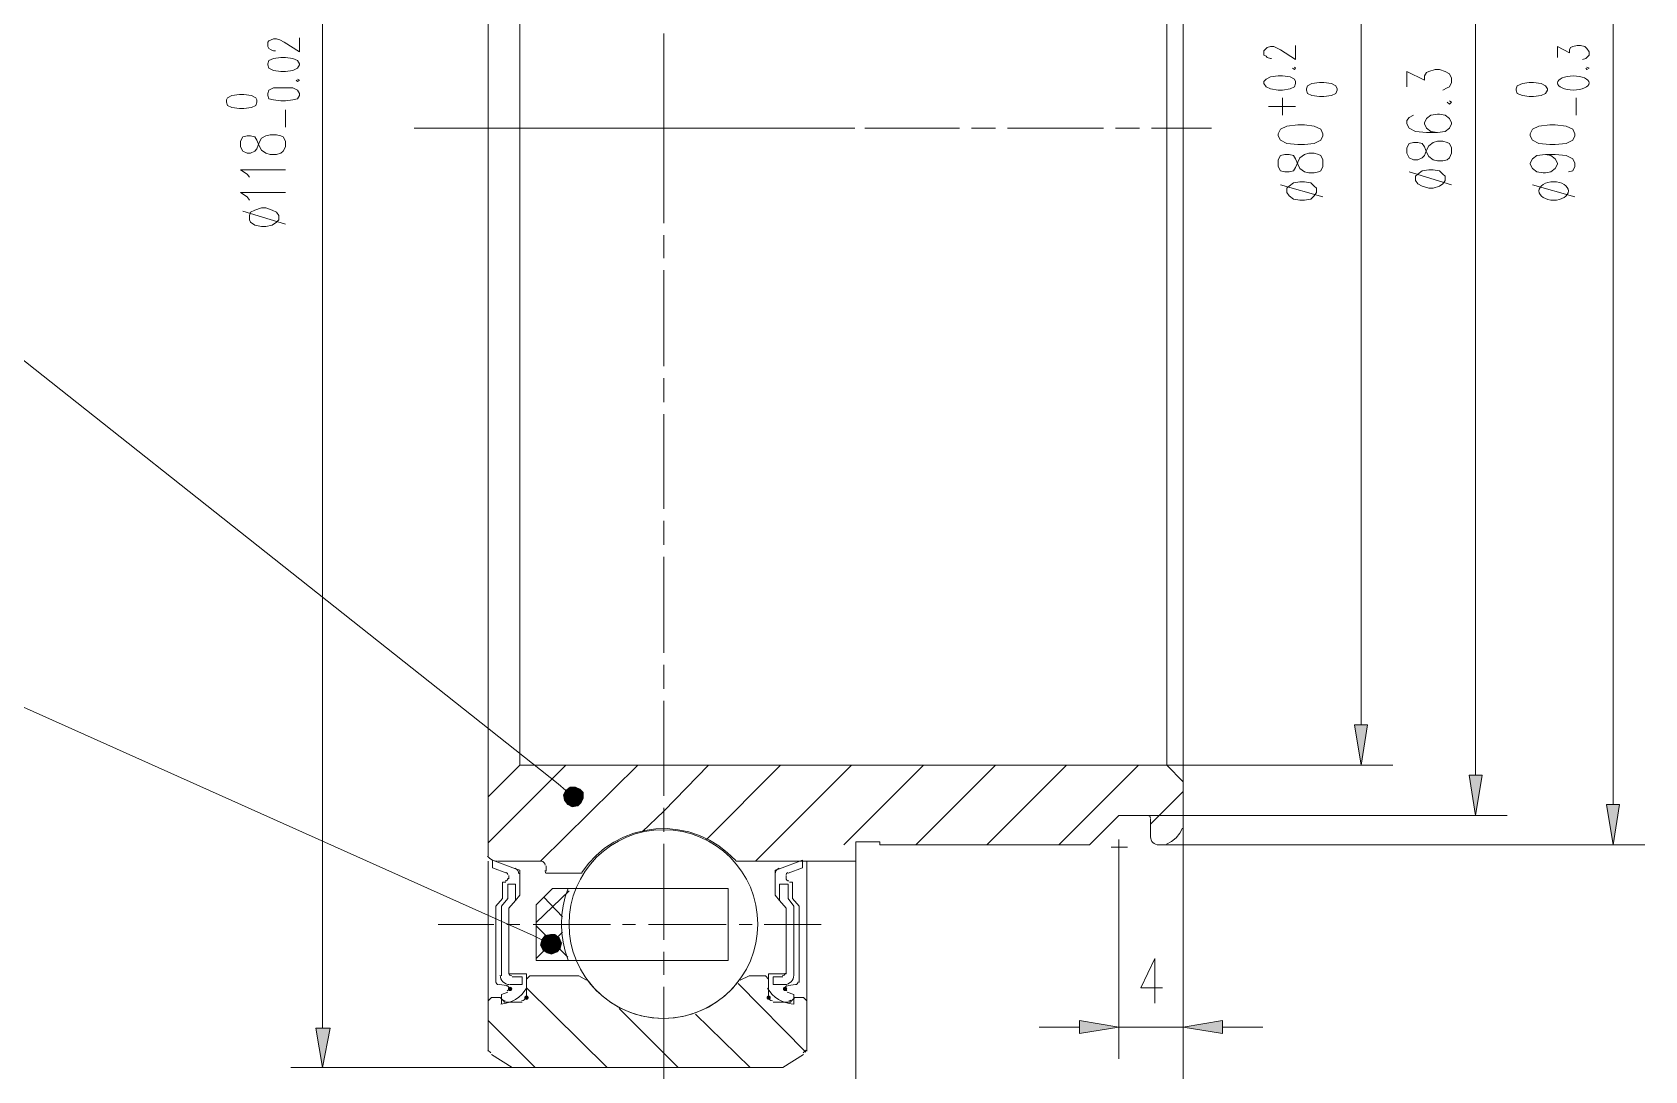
# Model space of a CAD drawing. Header units: millimetres. Extents: x 0 to 275, y 0 to 194.
# Drawn here: x 63.9 to 157.8, y 50.3 to 110.8 of the extents above; entities that cross this region are included whole.
import ezdxf

# ---------------------------------------------------------------- set-up
doc = ezdxf.new("R2010")
doc.units = ezdxf.units.MM

msp = doc.modelspace()

# ---------------------------------------------------------------- hatches: boundary and pattern name
h = msp.add_hatch(color=0)
h.dxf.hatch_style = 2
h.paths.add_polyline_path([(140.9065, 70.463833), (141.6685, 70.463833), (141.2875, 68.114333)])
h = msp.add_hatch(color=0)
h.paths.add_polyline_path([(94.996, 66.653833), (94.869, 66.399833), (95.4405, 66.272833)])
h.paths.add_polyline_path([(94.869, 66.399833), (95.4405, 66.272833), (94.9325, 66.082333)])
h.paths.add_polyline_path([(95.4405, 66.272833), (94.9325, 66.082333), (95.123, 65.828333)])
h = msp.add_hatch(color=0)
h.paths.add_polyline_path([(95.8215, 66.717333), (95.5675, 66.844333), (95.4405, 66.272833)])
h.paths.add_polyline_path([(95.5675, 66.844333), (95.4405, 66.272833), (95.25, 66.844333)])
h.paths.add_polyline_path([(95.4405, 66.272833), (95.25, 66.844333), (94.996, 66.653833)])
h = msp.add_hatch(color=0)
h.paths.add_polyline_path([(95.885, 65.955333), (96.012, 66.209333), (95.4405, 66.272833)])
h.paths.add_polyline_path([(96.012, 66.209333), (95.4405, 66.272833), (96.012, 66.526833)])
h.paths.add_polyline_path([(95.4405, 66.272833), (96.012, 66.526833), (95.8215, 66.717333)])
h = msp.add_hatch(color=0)
h.dxf.hatch_style = 2
h.paths.add_polyline_path([(147.574, 67.542833), (148.336, 67.542833), (147.955, 65.193333)])
h = msp.add_hatch(color=0)
h.paths.add_polyline_path([(95.123, 65.828333), (95.377, 65.701333), (95.4405, 66.272833)])
h.paths.add_polyline_path([(95.377, 65.701333), (95.4405, 66.272833), (95.6945, 65.764833)])
h.paths.add_polyline_path([(95.4405, 66.272833), (95.6945, 65.764833), (95.885, 65.955333)])
h = msp.add_hatch(color=0)
h.dxf.hatch_style = 2
h.paths.add_polyline_path([(155.575, 65.828333), (156.337, 65.828333), (155.956, 63.478833)])
h = msp.add_hatch(color=0)
h.paths.add_polyline_path([(94.361, 58.271833), (94.107, 58.271833), (94.107, 57.700333)])
h.paths.add_polyline_path([(94.107, 58.271833), (94.107, 57.700333), (93.7895, 58.208333)])
h.paths.add_polyline_path([(94.107, 57.700333), (93.7895, 58.208333), (93.599, 57.954333)])
h = msp.add_hatch(color=0)
h.paths.add_polyline_path([(94.6785, 57.446333), (94.742, 57.763833), (94.107, 57.700333)])
h.paths.add_polyline_path([(94.742, 57.763833), (94.107, 57.700333), (94.615, 58.081333)])
h.paths.add_polyline_path([(94.107, 57.700333), (94.615, 58.081333), (94.361, 58.271833)])
h = msp.add_hatch(color=0)
h.paths.add_polyline_path([(93.599, 57.954333), (93.5355, 57.636833), (94.107, 57.700333)])
h.paths.add_polyline_path([(93.5355, 57.636833), (94.107, 57.700333), (93.6625, 57.382833)])
h.paths.add_polyline_path([(94.107, 57.700333), (93.6625, 57.382833), (93.9165, 57.192333)])
h = msp.add_hatch(color=0)
h.paths.add_polyline_path([(93.9165, 57.192333), (94.1705, 57.128833), (94.107, 57.700333)])
h.paths.add_polyline_path([(94.1705, 57.128833), (94.107, 57.700333), (94.488, 57.255833)])
h.paths.add_polyline_path([(94.107, 57.700333), (94.488, 57.255833), (94.6785, 57.446333)])
h = msp.add_hatch(color=0)
edge = h.paths.add_edge_path()
edge.add_arc((91.7575, 55.096833), 0.127, 0, 360)
h = msp.add_hatch(color=0)
edge = h.paths.add_edge_path()
edge.add_arc((92.71, 54.588833), 0.127, 0, 360)
h = msp.add_hatch(color=0)
edge = h.paths.add_edge_path()
edge.add_arc((106.807, 54.588833), 0.127, 0, 360)
h = msp.add_hatch(color=0)
edge = h.paths.add_edge_path()
edge.add_arc((107.7595, 55.096833), 0.127, 0, 360)
h = msp.add_hatch(color=0)
h.dxf.hatch_style = 2
h.paths.add_polyline_path([(80.4545, 52.810833), (81.28, 52.810833), (80.8355, 50.524833)])
h = msp.add_hatch(color=0)
h.dxf.hatch_style = 2
h.paths.add_polyline_path([(124.9045, 53.255333), (124.9045, 52.493333), (127.1905, 52.874333)])
h = msp.add_hatch(color=0)
h.dxf.hatch_style = 2
h.paths.add_polyline_path([(133.223, 53.255333), (133.223, 52.493333), (130.937, 52.874333)])

# ---------------------------------------------------------------- linework, layer by layer
at = {"color": 0, "lineweight": 0}
for points in [[(80.8355, 157.585833), (80.8355, 52.810833)], [(130.937, 145.647833), (130.937, 64.431333)], [(155.956, 65.828333), (155.956, 144.631833)], [(90.4875, 105.198333), (90.4875, 143.679333)], [(147.955, 142.917333), (147.955, 67.542833)], [(92.329, 105.198333), (92.329, 142.282333)], [(129.9845, 68.114333), (129.9845, 142.282333)], [(141.2875, 139.996333), (141.2875, 70.463833)], [(78.105, 109.706833), (77.978, 109.706833), (77.851, 109.770333), (77.724, 109.833833), (77.6605, 109.960833), (77.6605, 110.214833), (77.724, 110.278333), (77.851, 110.341833), (77.978, 110.405333), (78.1685, 110.405333), (78.359, 110.341833), (78.613, 110.214833), (79.502, 109.643333), (79.502, 110.468833)], [(100.711, 105.198333), (100.711, 110.722833)], [(136.0805, 109.262333), (136.017, 109.262333), (135.8265, 109.325833), (135.763, 109.389333), (135.636, 109.452833), (135.636, 109.706833), (135.763, 109.833833), (135.8265, 109.897333), (136.017, 109.960833), (136.2075, 109.960833), (136.3345, 109.897333), (136.5885, 109.770333), (137.4775, 109.198833), (137.4775, 110.024333)], [(152.7175, 109.325833), (152.7175, 109.960833), (153.416, 109.579833), (153.416, 109.770333), (153.4795, 109.897333), (153.6065, 109.960833), (153.8605, 110.024333), (154.051, 110.024333), (154.305, 109.960833), (154.432, 109.833833), (154.559, 109.643333), (154.559, 109.452833), (154.432, 109.325833), (154.3685, 109.262333), (154.178, 109.198833)], [(79.3115, 107.992333), (79.375, 107.928833), (79.502, 107.992333), (79.375, 108.055833)], [(137.287, 108.690833), (137.414, 108.627333), (137.4775, 108.690833), (137.414, 108.754333)], [(143.9545, 107.611333), (143.9545, 108.500333), (144.9705, 107.992333), (144.9705, 108.246333), (145.0975, 108.436833), (145.2245, 108.500333), (145.6055, 108.627333), (145.8595, 108.627333), (146.177, 108.500333), (146.431, 108.373333), (146.558, 108.119333), (146.558, 107.865333), (146.431, 107.611333), (146.304, 107.547833), (146.05, 107.420833)], [(154.3685, 108.690833), (154.432, 108.627333), (154.559, 108.690833), (154.432, 108.754333)], [(78.6765, 105.261833), (78.6765, 106.277833)], [(135.89, 106.468333), (137.4775, 106.468333)], [(136.7155, 105.960333), (136.7155, 106.976333)], [(146.304, 106.722333), (146.431, 106.595333), (146.558, 106.722333), (146.431, 106.785833)], [(153.797, 105.960333), (153.797, 106.976333)], [(86.1695, 105.198333), (111.8235, 105.198333)], [(92.9005, 105.198333), (89.3445, 105.198333)], [(90.4875, 105.198333), (90.4875, 66.717333)], [(92.329, 105.198333), (92.329, 68.114333)], [(94.996, 105.198333), (93.599, 105.198333)], [(101.219, 105.198333), (95.6945, 105.198333)], [(100.711, 105.198333), (100.711, 99.673833)], [(103.3145, 105.198333), (101.9175, 105.198333)], [(109.601, 105.198333), (104.013, 105.198333)], [(111.6965, 105.198333), (110.2995, 105.198333)], [(117.9195, 105.198333), (112.395, 105.198333)], [(120.015, 105.198333), (118.618, 105.198333)], [(126.3015, 105.198333), (120.7135, 105.198333)], [(128.397, 105.198333), (127, 105.198333)], [(132.588, 105.198333), (129.0955, 105.198333)], [(144.3355, 105.960333), (144.0815, 105.833333), (143.9545, 105.642833), (143.9545, 105.452333), (144.0815, 105.198333), (144.4625, 105.007833), (145.0975, 104.944333), (145.7325, 104.944333), (146.177, 105.007833), (146.431, 105.198333), (146.558, 105.452333), (146.558, 105.515833), (146.431, 105.769833), (146.177, 105.960333), (145.8595, 106.023833), (145.7325, 106.023833), (145.3515, 105.960333), (145.0975, 105.769833), (144.9705, 105.515833), (144.9705, 105.452333), (145.0975, 105.198333), (145.3515, 105.007833), (145.7325, 104.944333)], [(94.996, 66.653833), (94.5515, 67.034833), (47.5615, 104.245833), (36.957, 104.245833)], [(152.019, 103.674333), (152.3365, 103.610833), (152.5905, 103.420333), (152.7175, 103.166333), (152.7175, 103.102833), (152.5905, 102.848833), (152.3365, 102.658333), (152.019, 102.594833), (151.892, 102.594833), (151.511, 102.658333), (151.257, 102.848833), (151.13, 103.102833), (151.13, 103.166333), (151.257, 103.420333), (151.511, 103.610833), (152.019, 103.674333), (152.5905, 103.674333), (153.2255, 103.610833), (153.6065, 103.420333), (153.7335, 103.166333), (153.7335, 102.975833), (153.6065, 102.721833), (153.3525, 102.658333)], [(76.581, 102.340833), (76.454, 102.531333), (76.073, 102.785333), (78.6765, 102.785333)], [(144.0815, 102.658333), (146.558, 101.896333)], [(76.581, 101.007333), (76.454, 101.197833), (76.073, 101.451833), (78.6765, 101.451833)], [(136.5885, 101.896333), (139.065, 101.197833)], [(151.257, 101.896333), (153.7335, 101.197833)], [(76.2, 100.372333), (78.6765, 99.610333)], [(100.711, 98.975333), (100.711, 97.641833)], [(100.711, 96.943333), (100.711, 91.355333)], [(100.711, 90.656833), (100.711, 89.259833)], [(100.711, 88.561333), (100.711, 83.036833)], [(100.711, 82.338333), (100.711, 80.941333)], [(100.711, 80.242833), (100.711, 74.654833)], [(93.599, 57.954333), (93.091, 58.208333), (47.5615, 78.591833), (36.957, 78.591833)], [(100.711, 73.956333), (100.711, 72.559333)], [(100.711, 71.860833), (100.711, 66.336333)], [(90.4875, 63.605833), (94.996, 68.114333)], [(92.329, 68.114333), (90.4875, 66.272833)], [(129.9845, 68.114333), (92.329, 68.114333)], [(93.5355, 62.526333), (99.187, 68.114333)], [(99.441, 64.240833), (100.711, 65.447333), (103.3145, 68.114333)], [(103.1875, 63.796333), (107.5055, 68.114333)], [(106.045, 62.526333), (111.633, 68.114333)], [(111.1885, 63.478833), (115.824, 68.114333)], [(115.3795, 63.478833), (120.015, 68.114333)], [(119.507, 63.478833), (124.1425, 68.114333)], [(123.698, 63.478833), (128.3335, 68.114333)], [(129.9845, 68.114333), (130.937, 67.161833)], [(129.9845, 68.114333), (143.129, 68.114333)], [(90.4875, 62.843833), (90.4875, 66.717333)], [(129.032, 64.685333), (130.937, 66.590333)], [(100.711, 65.637833), (100.711, 64.240833)], [(127.1905, 65.193333), (125.476, 63.478833)], [(128.905, 65.193333), (127.1905, 65.193333)], [(129.032, 65.034599), (129.019517, 65.096386), (128.985495, 65.146842), (128.935038, 65.18086), (128.87325, 65.193333)], [(128.905, 65.193333), (149.7965, 65.193333)], [(129.032, 65.002833), (129.032, 63.923333)], [(104.886962, 62.568354), (104.420051, 63.026659), (103.908831, 63.424594), (103.359157, 63.759835), (102.776883, 64.030057), (102.167865, 64.232934), (101.537957, 64.366142), (100.893013, 64.427355), (100.23889, 64.414249), (99.590595, 64.326134), (98.962853, 64.166011), (98.361088, 63.937081), (97.790727, 63.642546), (97.257194, 63.285606), (96.765914, 62.869464), (96.322314, 62.39732), (95.931819, 61.872377)], [(129.032, 63.955083), (129.041676, 63.859103), (129.069426, 63.769707), (129.113337, 63.688809), (129.171491, 63.618325), (129.241975, 63.56017), (129.322873, 63.51626), (129.41227, 63.488509), (129.50825, 63.478833)], [(129.961509, 63.517745), (130.256881, 63.684807), (130.51534, 63.900497), (130.731028, 64.158955), (130.898088, 64.454324)], [(130.937, 64.431333), (130.937, 51.032833)], [(130.937, 64.431333), (130.937, 44.301833)], [(100.711, 63.542333), (100.711, 57.954333)], [(111.887, 63.669333), (111.887, 62.526333)], [(113.284, 63.478833), (113.284, 63.669333), (111.887, 63.669333)], [(111.887, 62.970833), (111.887, 44.301833)], [(125.476, 63.478833), (113.284, 63.478833)], [(126.746, 63.351833), (127.6985, 63.351833)], [(127.1905, 63.796333), (127.1905, 62.907333)], [(127.1905, 63.351833), (127.1905, 51.032833)], [(129.9845, 63.478833), (129.54, 63.478833)], [(129.9845, 63.478833), (157.7975, 63.478833)], [(90.433937, 62.830849), (90.551426, 62.702624), (90.693805, 62.606907), (90.854579, 62.547032), (91.02725, 62.526333)], [(90.4875, 51.477333), (90.4875, 62.526333)], [(90.7415, 62.589833), (90.7415, 62.145333)], [(92.075, 62.081833), (90.7415, 62.589833)], [(91.567, 61.827833), (90.7415, 62.145333)], [(91.059, 62.526333), (93.599, 62.526333)], [(92.2655, 61.796118), (92.249496, 61.900651), (92.204198, 61.993721), (92.133639, 62.069452), (92.041855, 62.121967)], [(92.329, 61.764333), (92.329, 62.018333), (92.075, 62.081833)], [(93.7895, 62.304103), (93.772027, 62.390608), (93.724396, 62.461246), (93.653754, 62.50887), (93.56725, 62.526333)], [(93.7895, 61.986583), (93.827777, 61.843716)], [(93.853, 62.272333), (93.853, 61.954833)], [(111.887, 62.526333), (104.902, 62.526333)], [(107.411614, 62.121955), (107.319833, 62.06943), (107.249281, 61.993693), (107.203992, 61.900619), (107.188, 61.796083)], [(107.188, 61.764333), (107.188, 62.018333), (107.442, 62.081833)], [(107.442, 62.081833), (108.7755, 62.589833)], [(107.95, 61.827833), (108.7755, 62.145333)], [(108.7755, 62.589833), (108.7755, 62.145333)], [(109.0295, 51.477333), (109.0295, 62.526333)], [(91.5035, 61.319833), (91.313, 61.319833)], [(91.313, 61.319833), (91.313, 60.367333)], [(91.47175, 61.383333), (91.53354, 61.395808), (91.584001, 61.429829), (91.618024, 61.48029), (91.6305, 61.542083)], [(91.6305, 61.732599), (91.601794, 61.823637), (91.526056, 61.881752)], [(92.075, 61.192833), (91.6305, 61.192833)], [(91.6305, 61.192833), (91.6305, 60.367333)], [(91.694, 61.510333), (91.694, 61.700833)], [(91.694, 61.573833), (91.694, 61.510333)], [(92.075, 61.192833), (92.075, 60.240333)], [(92.329, 61.764333), (92.329, 60.557833)], [(95.9485, 61.827833), (93.853, 61.827833)], [(107.188, 61.764333), (107.188, 60.557833)], [(107.442, 61.192833), (107.95, 61.192833)], [(107.442, 61.192833), (107.442, 60.240333)], [(107.927428, 61.881749), (107.851704, 61.823624), (107.823, 61.732583)], [(107.823, 61.510333), (107.823, 61.700833)], [(107.823, 61.573833), (107.823, 61.510333)], [(107.823, 61.542083), (107.835476, 61.48029), (107.869499, 61.429829), (107.91996, 61.395808), (107.98175, 61.383333)], [(107.95, 61.192833), (107.95, 60.367333)], [(108.0135, 61.319833), (108.204, 61.319833)], [(108.204, 61.319833), (108.204, 60.367333)], [(90.932, 55.477833), (90.932, 59.922833), (91.313, 60.367333)], [(91.2495, 59.922833), (91.6305, 60.367333)], [(91.694, 59.795833), (92.075, 60.240333)], [(92.075, 60.240333), (92.329, 60.557833)], [(93.2815, 59.986333), (94.234, 60.938833)], [(95.1865, 60.811833), (93.2815, 58.970333)], [(93.726, 60.430833), (94.8055, 59.287833)], [(95.1865, 60.938833), (94.234, 60.938833)], [(95.137046, 60.96899), (94.964213, 60.457741), (94.840761, 59.936011), (94.76669, 59.407294), (94.742, 58.875083), (94.76669, 58.342873), (94.840761, 57.814155), (94.964213, 57.292426), (95.137046, 56.781177)], [(95.1865, 60.938833), (104.4575, 60.938833)], [(104.4575, 60.938833), (104.4575, 56.747833)], [(107.442, 60.240333), (107.188, 60.557833)], [(107.823, 59.795833), (107.442, 60.240333)], [(108.2675, 59.922833), (107.95, 60.367333)], [(108.585, 55.477833), (108.585, 59.922833), (108.204, 60.367333)], [(91.2495, 59.922833), (91.2495, 55.858833)], [(91.694, 59.795833), (91.694, 55.985833)], [(93.2815, 59.986333), (93.2815, 56.747833)], [(107.823, 59.795833), (107.823, 55.985833)], [(108.2675, 59.922833), (108.2675, 55.858833)], [(90.805, 58.843333), (87.5665, 58.843333)], [(92.329, 58.843333), (91.567, 58.843333)], [(97.5995, 58.843333), (93.091, 58.843333)], [(93.2815, 58.779833), (95.123, 56.938333)], [(94.8055, 58.398833), (93.2815, 56.874833)], [(99.06, 58.843333), (98.298, 58.843333)], [(104.3305, 58.843333), (99.822, 58.843333)], [(105.8545, 58.843333), (105.0925, 58.843333)], [(109.855, 58.843333), (106.553, 58.843333)], [(100.711, 57.255833), (100.711, 55.922333)], [(95.1865, 56.747833), (93.2815, 56.747833)], [(95.1865, 56.747833), (104.4575, 56.747833)], [(129.286, 54.271333), (129.286, 56.874833), (128.4605, 55.160333), (129.7305, 55.160333)], [(90.932, 55.509583), (90.944476, 55.44779), (90.978499, 55.397329), (91.02896, 55.363308), (91.09075, 55.350833)], [(91.186, 55.890583), (91.196966, 55.781805), (91.228417, 55.680489), (91.278182, 55.588805), (91.344091, 55.508923), (91.423973, 55.443014), (91.515657, 55.39325), (91.616973, 55.361799), (91.72575, 55.350833)], [(91.694, 56.017583), (91.706476, 55.95579), (91.740499, 55.905329), (91.79096, 55.871308), (91.85275, 55.858833)], [(92.71, 55.985833), (91.694, 55.985833)], [(92.456, 55.795333), (91.8845, 55.795333)], [(92.456, 55.795333), (92.456, 55.350833)], [(92.71, 55.985833), (92.71, 55.160333)], [(92.71, 55.668333), (92.9005, 55.858833)], [(92.71, 54.588833), (92.71, 55.668333)], [(92.9005, 55.858833), (94.1705, 55.858833)], [(93.98, 55.858833), (95.758, 55.858833), (96.2025, 55.604833)], [(96.228235, 55.65659), (96.643726, 55.148776), (97.111556, 54.698653), (97.625682, 54.309309), (98.180061, 53.983831), (98.768651, 53.725307), (99.385407, 53.536825), (100.024288, 53.421471), (100.67925, 53.382333), (101.334212, 53.421471), (101.973093, 53.536825), (102.589849, 53.725307), (103.178439, 53.983831), (103.732818, 54.309309), (104.246944, 54.698653), (104.714774, 55.148776), (105.130265, 55.65659)], [(105.029, 55.414333), (108.966, 51.413833)], [(105.664, 55.858833), (105.156, 55.604833)], [(105.664, 55.858833), (106.6165, 55.858833)], [(106.807, 55.668333), (106.6165, 55.858833)], [(106.807, 55.985833), (107.823, 55.985833)], [(106.807, 55.985833), (106.807, 55.160333)], [(106.807, 54.588833), (106.807, 55.668333)], [(107.061, 55.795333), (107.6325, 55.795333)], [(107.061, 55.795333), (107.061, 55.350833)], [(107.60075, 55.858833), (107.66254, 55.871308), (107.713001, 55.905329), (107.747024, 55.95579), (107.7595, 56.017583)], [(107.72775, 55.350833), (107.836527, 55.361799), (107.937843, 55.39325), (108.029527, 55.443014), (108.109409, 55.508923), (108.175318, 55.588805), (108.225083, 55.680489), (108.256534, 55.781805), (108.2675, 55.890583)], [(108.36275, 55.350833), (108.42454, 55.363308), (108.475001, 55.397329), (108.509024, 55.44779), (108.5215, 55.509583)], [(90.4875, 54.398333), (90.678, 54.588833)], [(90.678, 54.588833), (91.186, 54.588833), (91.3765, 54.398333)], [(91.567, 55.287333), (91.1225, 55.350833)], [(91.214588, 54.21193), (91.445282, 54.241665), (91.667986, 54.298956), (91.880497, 54.382434), (92.080616, 54.490727), (92.266141, 54.622467), (92.434872, 54.776284), (92.584607, 54.950808), (92.713147, 55.144668)], [(91.2495, 54.779333), (91.6305, 54.906333)], [(91.2495, 54.779333), (91.2495, 54.207833)], [(91.359493, 54.444831), (91.411, 54.410417), (91.47175, 54.398333)], [(91.694, 55.128599), (91.68288, 55.187025), (91.65228, 55.235846), (91.606305, 55.270576), (91.549063, 55.286733)], [(91.589541, 54.979407), (91.665292, 55.037529), (91.694, 55.128583)], [(92.456, 55.350833), (91.7575, 55.350833)], [(92.42425, 54.398333), (92.510763, 54.415799), (92.581407, 54.463429), (92.629036, 54.534074), (92.6465, 54.620583)], [(92.71, 55.160333), (97.409, 50.524833)], [(100.711, 55.223833), (100.711, 49.699333)], [(106.740353, 55.144668), (106.868893, 54.950808), (107.018628, 54.776284), (107.187359, 54.622467), (107.372884, 54.490727), (107.573003, 54.382434), (107.785514, 54.298956), (108.008218, 54.241665), (108.238912, 54.21193)], [(106.807, 54.620583), (106.824464, 54.534074), (106.872093, 54.463429), (106.942737, 54.415799), (107.02925, 54.398333)], [(107.061, 55.350833), (107.7595, 55.350833)], [(107.904422, 55.286729), (107.847179, 55.270569), (107.801207, 55.235834), (107.770611, 55.187011), (107.7595, 55.128583)], [(107.7595, 55.128583), (107.788208, 55.037529), (107.863959, 54.979407)], [(108.2675, 54.779333), (107.8865, 54.906333)], [(107.95, 55.287333), (108.3945, 55.350833)], [(107.98175, 54.398333), (108.0425, 54.410417), (108.094007, 54.444831)], [(108.1405, 54.398333), (108.331, 54.588833)], [(108.2675, 54.779333), (108.2675, 54.207833)], [(109.0295, 54.398333), (108.839, 54.588833), (108.331, 54.588833)], [(91.5035, 54.334833), (91.44, 54.334833), (91.3765, 54.398333)], [(91.5035, 54.334833), (92.456, 54.334833)], [(98.1075, 53.953833), (100.711, 51.350333), (101.5365, 50.524833)], [(102.5525, 53.636333), (105.7275, 50.524833)], [(108.0135, 54.334833), (107.061, 54.334833)], [(108.0135, 54.334833), (108.077, 54.334833), (108.1405, 54.398333)], [(90.4875, 53.255333), (93.218, 50.524833)], [(124.9045, 52.874333), (122.555, 52.874333)], [(127.1905, 52.874333), (130.937, 52.874333)], [(133.223, 52.874333), (135.5725, 52.874333)], [(90.463672, 51.53509), (90.643521, 51.377967)], [(90.678, 51.286833), (91.8845, 50.524833)], [(108.839, 51.286833), (107.6325, 50.524833)], [(108.809979, 51.377967), (108.989828, 51.53509)], [(91.8845, 50.524833), (78.994, 50.524833)], [(107.6325, 50.524833), (91.8845, 50.524833)]]:
    msp.add_lwpolyline(points, dxfattribs=at)
for points in [[(77.6605, 108.881333), (77.724, 108.690833), (77.978, 108.563833), (78.4225, 108.500333), (78.6765, 108.500333), (79.121, 108.563833), (79.375, 108.690833), (79.502, 108.881333), (79.502, 108.944833), (79.375, 109.135333), (79.121, 109.262333), (78.6765, 109.325833), (78.4225, 109.325833), (77.978, 109.262333), (77.724, 109.135333), (77.6605, 108.944833)], [(135.636, 107.801833), (135.763, 107.611333), (136.017, 107.484333), (136.4615, 107.420833), (136.7155, 107.420833), (137.16, 107.484333), (137.414, 107.611333), (137.4775, 107.801833), (137.4775, 107.928833), (137.414, 108.055833), (137.16, 108.182833), (136.7155, 108.246333), (136.4615, 108.246333), (136.017, 108.182833), (135.763, 108.055833), (135.636, 107.928833)], [(75.2475, 106.722333), (75.311, 106.531833), (75.565, 106.404833), (76.0095, 106.341333), (76.2635, 106.341333), (76.708, 106.404833), (76.962, 106.531833), (77.0255, 106.722333), (77.0255, 106.849333), (76.962, 106.976333), (76.708, 107.103333), (76.2635, 107.166833), (76.0095, 107.166833), (75.565, 107.103333), (75.311, 106.976333), (75.2475, 106.849333)], [(77.6605, 107.103333), (77.724, 106.912833), (77.978, 106.849333), (78.4225, 106.785833), (78.6765, 106.785833), (79.121, 106.849333), (79.375, 106.912833), (79.502, 107.103333), (79.502, 107.230333), (79.375, 107.420833), (79.121, 107.547833), (78.6765, 107.547833), (78.4225, 107.547833), (77.978, 107.547833), (77.724, 107.420833), (77.6605, 107.230333)], [(138.1125, 107.420833), (138.176, 107.230333), (138.43, 107.103333), (138.8745, 107.039833), (139.1285, 107.039833), (139.573, 107.103333), (139.827, 107.230333), (139.8905, 107.420833), (139.8905, 107.484333), (139.827, 107.674833), (139.573, 107.801833), (139.1285, 107.865333), (138.8745, 107.865333), (138.43, 107.801833), (138.176, 107.674833), (138.1125, 107.484333)], [(150.3045, 107.420833), (150.368, 107.230333), (150.6855, 107.103333), (151.0665, 107.039833), (151.3205, 107.039833), (151.765, 107.103333), (152.019, 107.230333), (152.146, 107.420833), (152.146, 107.484333), (152.019, 107.674833), (151.765, 107.801833), (151.3205, 107.865333), (151.0665, 107.865333), (150.6855, 107.801833), (150.368, 107.674833), (150.3045, 107.484333)], [(136.4615, 104.753833), (136.5885, 104.499833), (136.9695, 104.309333), (137.6045, 104.245833), (137.9855, 104.245833), (138.557, 104.309333), (138.938, 104.499833), (139.065, 104.753833), (139.065, 104.880833), (138.938, 105.134833), (138.557, 105.325333), (137.9855, 105.388833), (137.6045, 105.388833), (136.9695, 105.325333), (136.5885, 105.134833), (136.4615, 104.880833)], [(151.13, 104.753833), (151.257, 104.499833), (151.638, 104.309333), (152.273, 104.245833), (152.5905, 104.245833), (153.2255, 104.309333), (153.6065, 104.499833), (153.7335, 104.753833), (153.7335, 104.880833), (153.6065, 105.134833), (153.2255, 105.325333), (152.5905, 105.388833), (152.273, 105.388833), (151.638, 105.325333), (151.257, 105.134833), (151.13, 104.880833)], [(76.073, 104.118833), (76.2, 103.864833), (76.454, 103.737833), (76.6445, 103.737833), (76.8985, 103.864833), (77.0255, 103.991833), (77.1525, 104.372833), (77.2795, 104.626833), (77.5335, 104.753833), (77.7875, 104.817333), (78.1685, 104.817333), (78.4225, 104.753833), (78.5495, 104.690333), (78.6765, 104.436333), (78.6765, 104.118833), (78.5495, 103.864833), (78.4225, 103.737833), (78.1685, 103.674333), (77.7875, 103.674333), (77.5335, 103.737833), (77.2795, 103.928333), (77.1525, 104.182333), (77.0255, 104.499833), (76.8985, 104.690333), (76.6445, 104.753833), (76.454, 104.753833), (76.2, 104.690333), (76.073, 104.436333)], [(143.9545, 103.737833), (144.0815, 103.483833), (144.3355, 103.356833), (144.5895, 103.356833), (144.8435, 103.483833), (144.9705, 103.610833), (145.0975, 103.928333), (145.2245, 104.182333), (145.4785, 104.372833), (145.7325, 104.436333), (146.05, 104.436333), (146.304, 104.372833), (146.431, 104.309333), (146.558, 104.055333), (146.558, 103.737833), (146.431, 103.483833), (146.304, 103.356833), (146.05, 103.293333), (145.7325, 103.293333), (145.4785, 103.356833), (145.2245, 103.547333), (145.0975, 103.801333), (144.9705, 104.118833), (144.8435, 104.309333), (144.5895, 104.372833), (144.3355, 104.372833), (144.0815, 104.309333), (143.9545, 104.055333)], [(136.4615, 102.975833), (136.5885, 102.721833), (136.8425, 102.658333), (137.0965, 102.658333), (137.3505, 102.721833), (137.4775, 102.912333), (137.6045, 103.229833), (137.7315, 103.483833), (137.9855, 103.674333), (138.2395, 103.737833), (138.557, 103.737833), (138.811, 103.674333), (138.938, 103.610833), (139.065, 103.356833), (139.065, 102.975833), (138.938, 102.721833), (138.811, 102.658333), (138.557, 102.594833), (138.2395, 102.594833), (137.9855, 102.658333), (137.7315, 102.848833), (137.6045, 103.102833), (137.4775, 103.420333), (137.3505, 103.610833), (137.0965, 103.674333), (136.8425, 103.674333), (136.5885, 103.610833), (136.4615, 103.356833)], [(144.4625, 102.150333), (144.5895, 101.959833), (144.8435, 101.832833), (145.2245, 101.705833), (145.4785, 101.705833), (145.8595, 101.832833), (146.05, 101.959833), (146.177, 102.150333), (146.177, 102.404333), (146.05, 102.531333), (145.8595, 102.721833), (145.4785, 102.785333), (145.2245, 102.785333), (144.8435, 102.721833), (144.5895, 102.531333), (144.4625, 102.404333)], [(136.9695, 101.451833), (137.0965, 101.261333), (137.3505, 101.070833), (137.7315, 101.007333), (137.9855, 101.007333), (138.3665, 101.070833), (138.557, 101.261333), (138.684, 101.451833), (138.684, 101.705833), (138.557, 101.832833), (138.3665, 102.023333), (137.9855, 102.086833), (137.7315, 102.086833), (137.3505, 102.023333), (137.0965, 101.832833), (136.9695, 101.705833)], [(76.581, 99.864333), (76.6445, 99.737333), (76.8985, 99.546833), (77.2795, 99.483333), (77.5335, 99.483333), (77.9145, 99.546833), (78.1685, 99.737333), (78.2955, 99.864333), (78.2955, 100.118333), (78.1685, 100.308833), (77.9145, 100.435833), (77.5335, 100.562833), (77.2795, 100.562833), (76.8985, 100.435833), (76.6445, 100.308833), (76.581, 100.118333)], [(140.9065, 70.463833), (141.6685, 70.463833), (141.2875, 68.114333)], [(94.996, 66.653833), (94.869, 66.399833), (95.4405, 66.272833)], [(95.4405, 66.272833), (95.25, 66.844333), (94.996, 66.653833)], [(95.5675, 66.844333), (95.4405, 66.272833), (95.25, 66.844333)], [(95.8215, 66.717333), (95.5675, 66.844333), (95.4405, 66.272833)], [(95.4405, 66.272833), (96.012, 66.526833), (95.8215, 66.717333)], [(147.574, 67.542833), (148.336, 67.542833), (147.955, 65.193333)], [(94.869, 66.399833), (95.4405, 66.272833), (94.9325, 66.082333)], [(95.4405, 66.272833), (94.9325, 66.082333), (95.123, 65.828333)], [(95.123, 65.828333), (95.377, 65.701333), (95.4405, 66.272833)], [(95.377, 65.701333), (95.4405, 66.272833), (95.6945, 65.764833)], [(96.012, 66.209333), (95.4405, 66.272833), (96.012, 66.526833)], [(95.885, 65.955333), (96.012, 66.209333), (95.4405, 66.272833)], [(95.4405, 66.272833), (95.6945, 65.764833), (95.885, 65.955333)], [(155.575, 65.828333), (156.337, 65.828333), (155.956, 63.478833)], [(94.107, 57.700333), (93.7895, 58.208333), (93.599, 57.954333)], [(94.107, 58.271833), (94.107, 57.700333), (93.7895, 58.208333)], [(94.107, 57.700333), (94.615, 58.081333), (94.361, 58.271833)], [(94.361, 58.271833), (94.107, 58.271833), (94.107, 57.700333)], [(93.599, 57.954333), (93.5355, 57.636833), (94.107, 57.700333)], [(93.5355, 57.636833), (94.107, 57.700333), (93.6625, 57.382833)], [(94.107, 57.700333), (93.6625, 57.382833), (93.9165, 57.192333)], [(93.9165, 57.192333), (94.1705, 57.128833), (94.107, 57.700333)], [(94.742, 57.763833), (94.107, 57.700333), (94.615, 58.081333)], [(94.6785, 57.446333), (94.742, 57.763833), (94.107, 57.700333)], [(94.1705, 57.128833), (94.107, 57.700333), (94.488, 57.255833)], [(94.107, 57.700333), (94.488, 57.255833), (94.6785, 57.446333)], [(80.4545, 52.810833), (81.28, 52.810833), (80.8355, 50.524833)], [(124.9045, 53.255333), (124.9045, 52.493333), (127.1905, 52.874333)], [(133.223, 53.255333), (133.223, 52.493333), (130.937, 52.874333)]]:
    msp.add_lwpolyline(points, close=True, dxfattribs=at)
msp.add_circle((100.67925, 58.875083), 5.49275, dxfattribs=at)
for centre, major_axis, ratio in [((153.63825, 107.833583), (0.92075, 0), 0.448276), ((152.49525, 101.547083), (0.85725, 0), 0.62963)]:
    msp.add_ellipse(centre, major_axis=major_axis, ratio=ratio, start_param=0, end_param=6.283185, dxfattribs=at)

doc.saveas('drawing.dxf')
